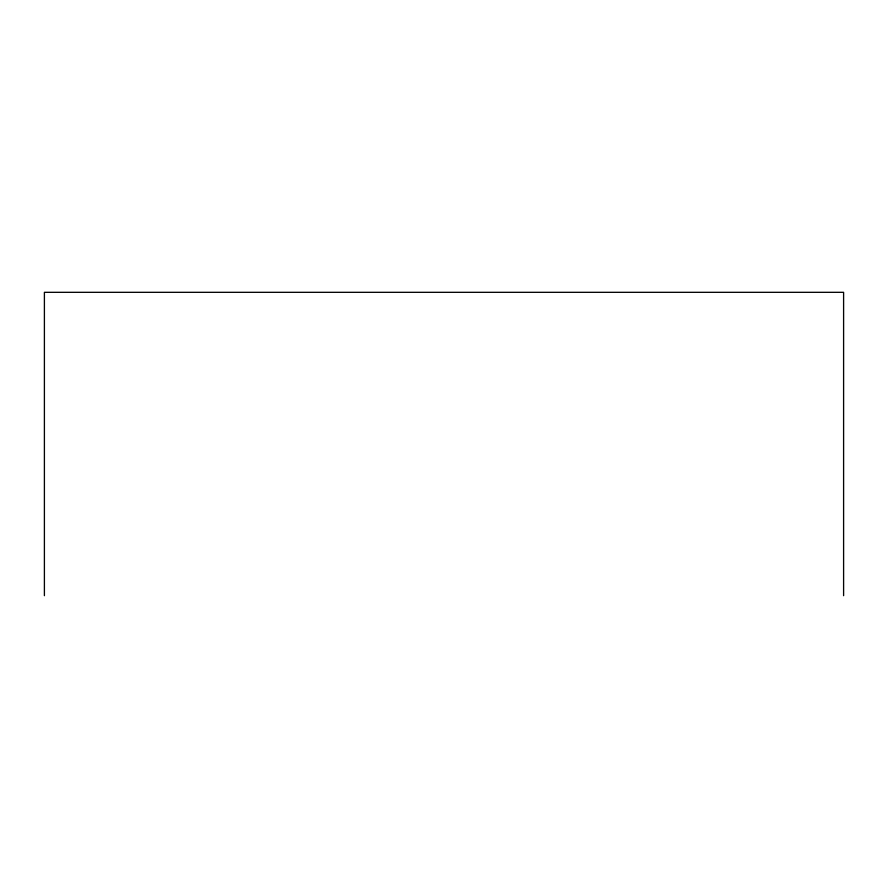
<?xml version="1.0" encoding="UTF-8"?>
<svg xmlns="http://www.w3.org/2000/svg" width="888" height="888" viewBox="0 0 888 888"><rect width="100%" height="100%" fill="white"/><g stroke="black" fill="none" stroke-linecap="round" stroke-linejoin="round"><path stroke-width="1.33" d="M843.6 595.682L843.6 292.319L44.4 292.319L44.4 595.682"/></g></svg>
